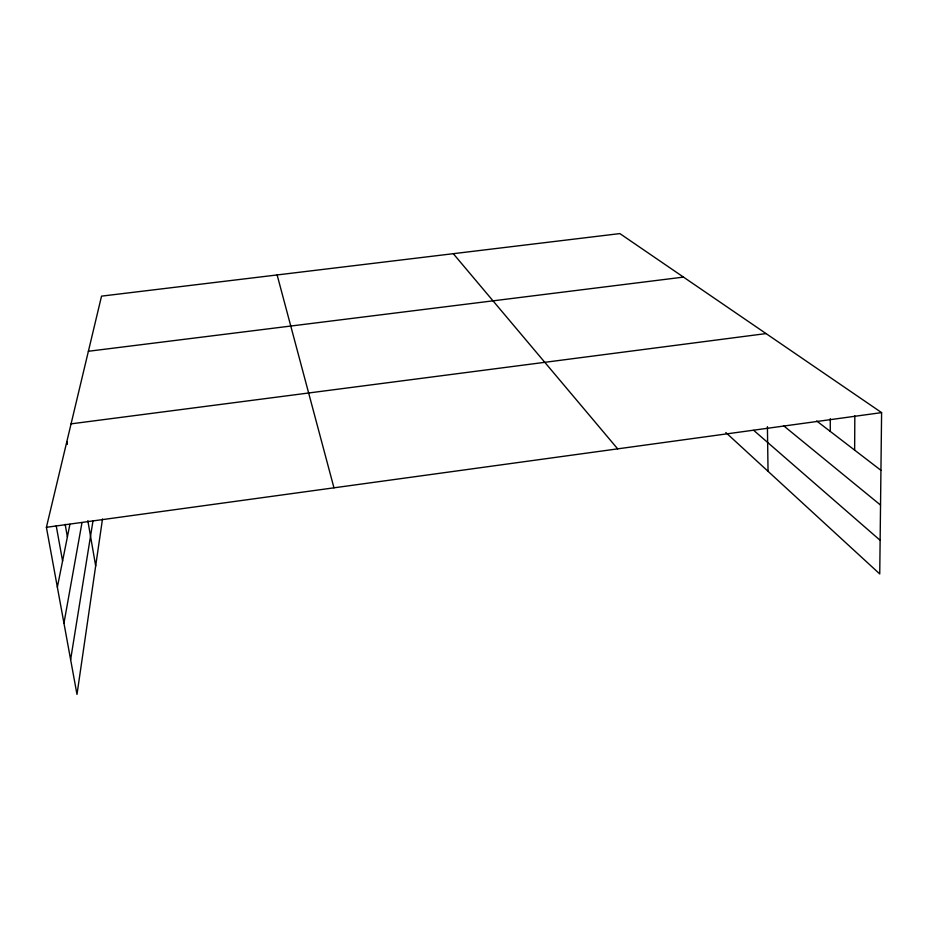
<?xml version="1.0" encoding="UTF-8"?>
<svg xmlns="http://www.w3.org/2000/svg" width="928" height="928" viewBox="0 0 928 928"><rect width="100%" height="100%" fill="white"/><g stroke="black" fill="none" stroke-linecap="round" stroke-linejoin="round"><path stroke-width="1.39" d="M854.642 450.126L854.827 415.825M102.498 519.007L76.989 694.411L46.4 527.313L101.535 296.136L619.869 233.589L881.6 412.612L879.744 573.933L725.824 432.529M70.621 659.622L93.032 520.654M63.951 623.175L81.989 522.661M57.362 587.169L69.902 524.32M46.4 527.313L881.6 412.612M71.073 423.852L766.052 333.581M88.38 351.271L683.472 277.101M816.675 420.976L880.939 470.322M783.534 425.685L880.533 505.064M753.675 430.314L880.127 540.293M453.305 253.692L617.677 448.862M277.124 274.943L333.964 487.826M56.214 525.793L62.582 561.022M65.157 524.32L67.396 536.883M66.851 441.531L67.35 444.361M87.835 520.666L95.677 565.929M767.41 426.671L768.048 471.32M830.27 418.644L830.27 431.416"/></g></svg>
